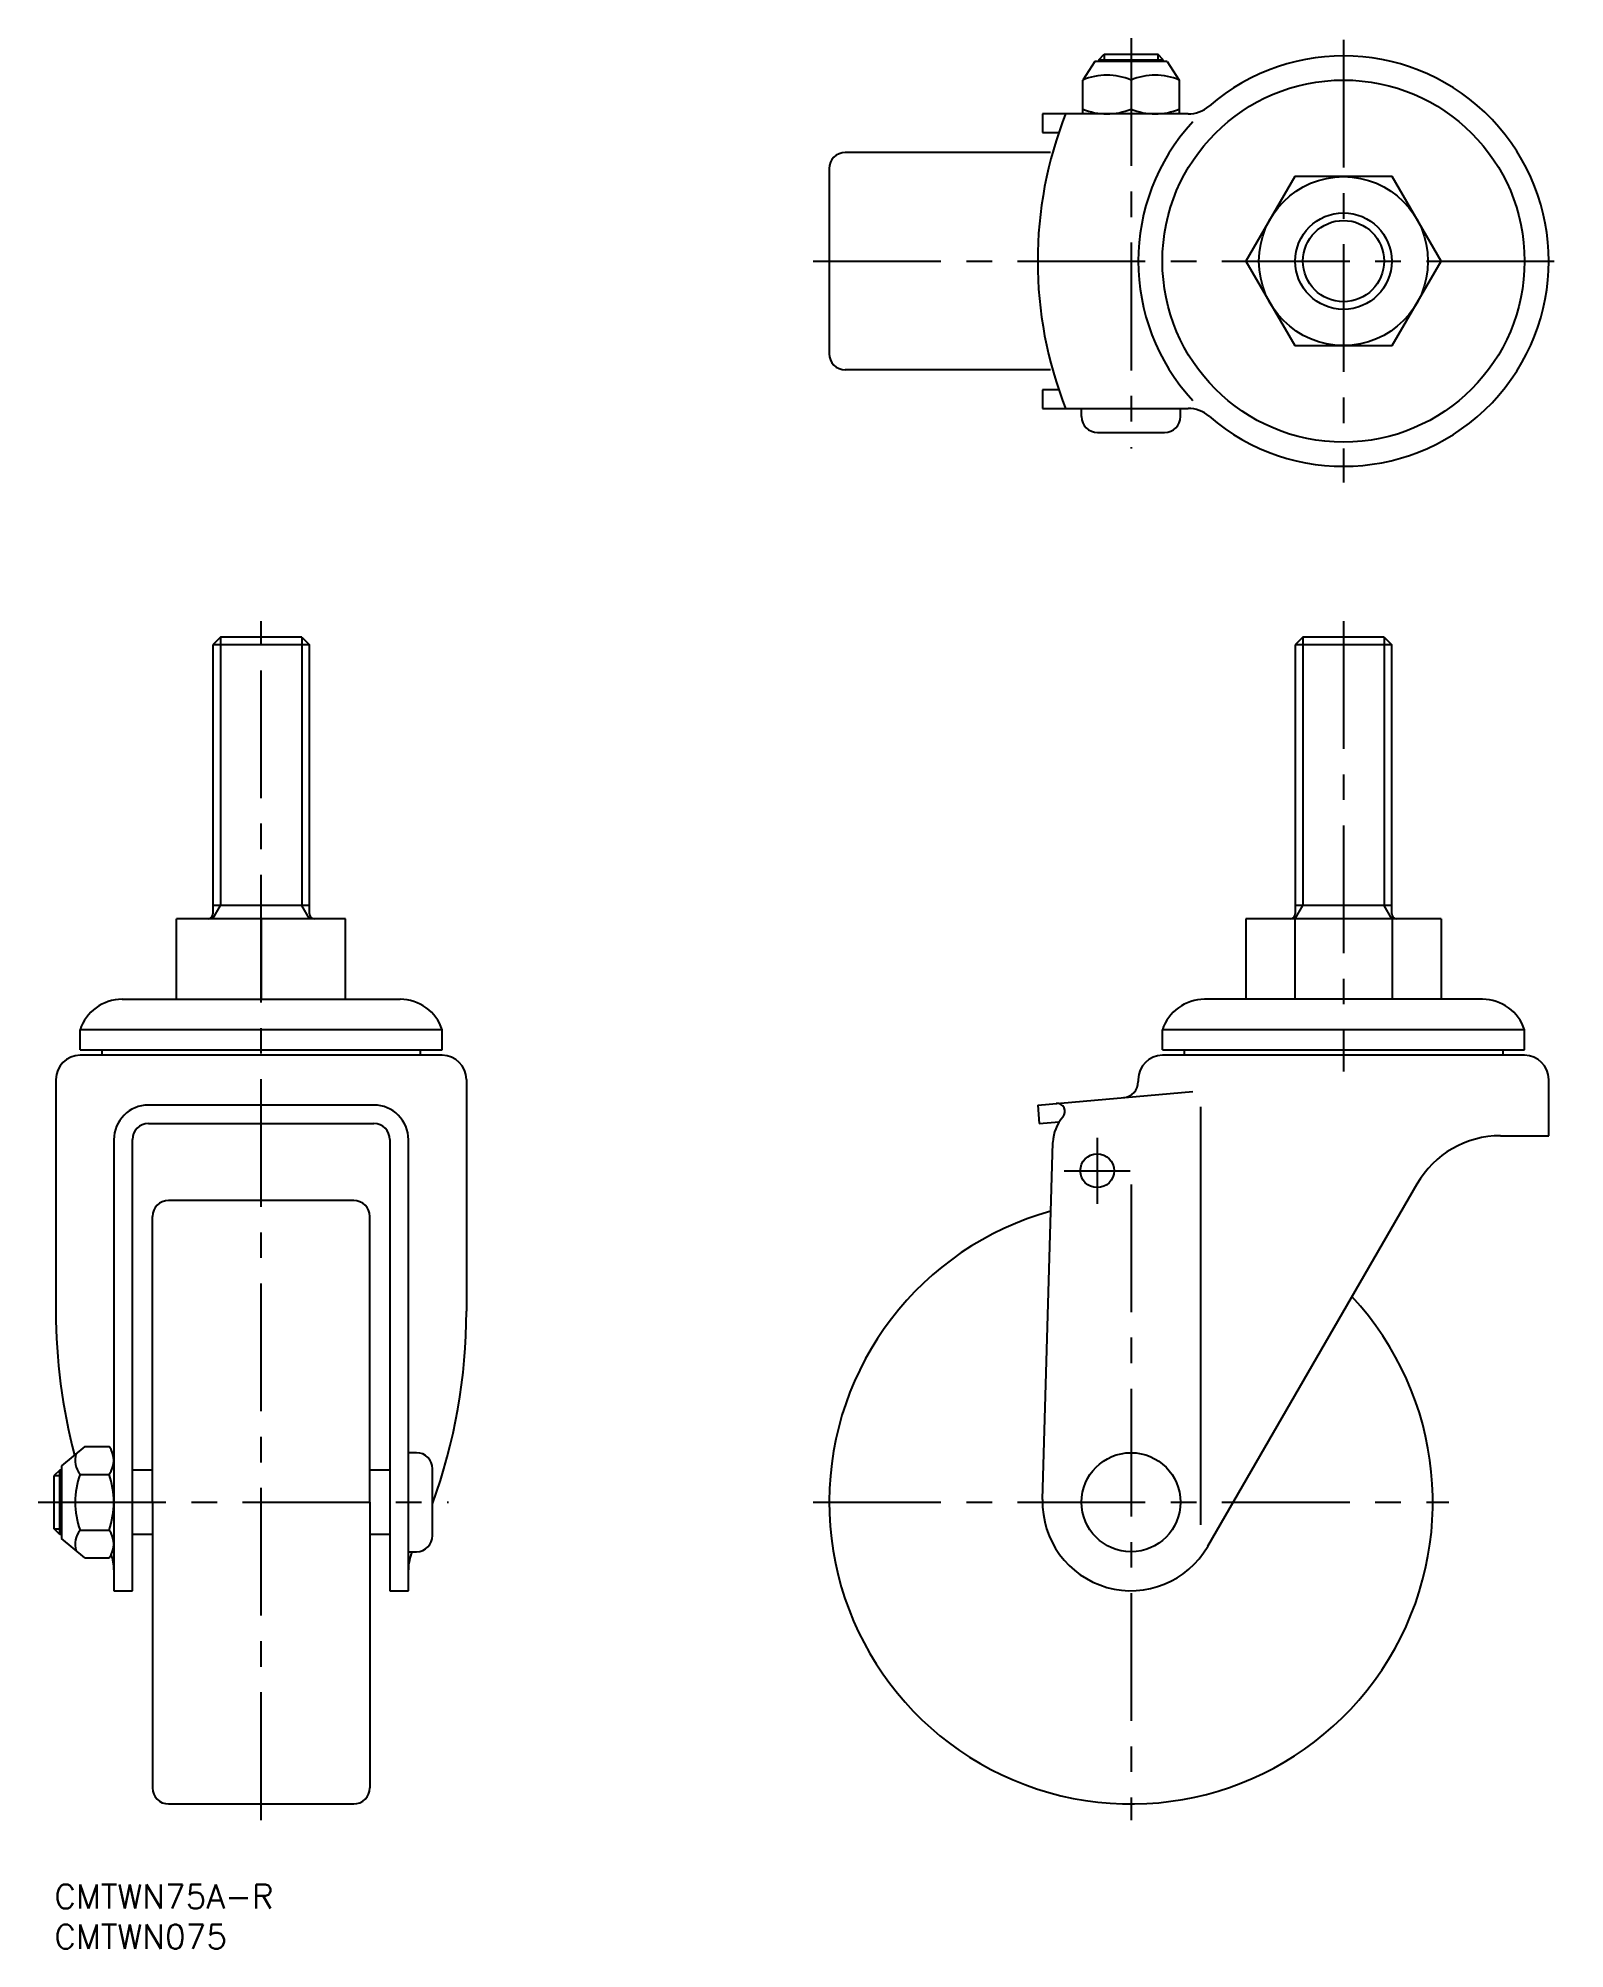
# Model space of a CAD drawing. Extents: x -2 to 188, y -8 to 229.
import ezdxf

# ---------------------------------------------------------------- set-up
doc = ezdxf.new("R2010")
doc.units = 0
doc.header["$LTSCALE"] = 0.5
doc.linetypes.add('CENTER', pattern=[50.8, 31.75, -6.35, 6.35, -6.35])
for name, color, linetype in [('MSM_CENTER', 1, 'CENTER'), ('MSM_CONTINUOUS', 7, 'CONTINUOUS'), ('MSM_NARROW', 5, 'CONTINUOUS'), ('MSM_PART_NUMBER', 7, 'CONTINUOUS')]:
    doc.layers.add(name, color=color, linetype=linetype)
doc.styles.get("Standard").update_dxf_attribs({"font": 'txt.shx', "height": 3, "bigfont": 'bigfont.shx'})

msp = doc.modelspace()

# ---------------------------------------------------------------- linework, layer by layer
at = {"layer": 'MSM_CENTER'}
for p, q in [((133.79, 229.43), (133.79, 178.43)), ((160.19, 229.23), (160.19, 174.23)), ((94.29, 201.73), (187.69, 201.73)), ((25.7, 8), (25.7, 157)), ((160.19, 157), (160.19, 101.04)), ((129.59, 92.79), (129.59, 84.59)), ((125.49, 88.69), (133.69, 88.69)), ((133.79, 87), (133.79, 8)), ((-2, 47.5), (49, 47.5)), ((94.29, 47.5), (173.29, 47.5))]:
    msp.add_line(p, q, dxfattribs=at)
at = {"layer": 'MSM_CONTINUOUS'}
for p, q in [((129.29, 226.53), (127.79, 224.23)), ((138.29, 226.53), (129.29, 226.53)), ((129.79, 226.76), (130.46, 227.43)), ((129.79, 226.76), (137.79, 226.76)), ((129.79, 226.76), (129.79, 226.53)), ((130.46, 227.43), (137.11, 227.43)), ((130.46, 227.43), (130.46, 226.53)), ((137.79, 226.76), (137.11, 227.43)), ((137.11, 227.43), (137.11, 226.53)), ((137.79, 226.53), (137.79, 226.76)), ((138.29, 226.53), (139.79, 224.23)), ((127.79, 220.03), (127.79, 224.23)), ((133.79, 224.23), (133.79, 220.63)), ((139.79, 224.23), (139.79, 220.03)), ((140.88, 220.03), (122.79, 220.03)), ((122.79, 220.03), (122.79, 217.73)), ((139.79, 220.23), (139.79, 220.03)), ((122.79, 217.73), (124.82, 217.73)), ((123.78, 215.23), (98.29, 215.23)), ((96.29, 213.23), (96.29, 190.23)), ((154.13, 212.23), (148.06, 201.73)), ((166.25, 212.23), (154.13, 212.23)), ((172.31, 201.73), (166.25, 212.23)), ((148.06, 201.73), (154.13, 191.23)), ((166.25, 191.23), (172.31, 201.73)), ((154.13, 191.23), (166.25, 191.23)), ((123.78, 188.23), (98.29, 188.23)), ((124.82, 185.73), (122.79, 185.73)), ((122.79, 185.73), (122.79, 183.43)), ((122.79, 183.43), (140.88, 183.43)), ((127.64, 182.43), (127.64, 183.43)), ((139.94, 182.43), (139.94, 183.43)), ((129.64, 180.43), (137.94, 180.43)), ((20.65, 155), (19.7, 154.05)), ((30.75, 155), (20.65, 155)), ((30.75, 155), (31.7, 154.05)), ((155.13, 155), (154.19, 154.05)), ((165.24, 155), (155.13, 155)), ((165.24, 155), (166.19, 154.05)), ((19.7, 154.05), (19.7, 120.6)), ((31.7, 154.05), (19.7, 154.05)), ((31.7, 120.6), (31.7, 154.05)), ((154.19, 154.05), (154.19, 120.6)), ((166.19, 154.05), (154.19, 154.05)), ((166.19, 120.6), (166.19, 154.05)), ((31.7, 121.64), (19.7, 121.64)), ((166.19, 121.64), (154.19, 121.64)), ((15.2, 110), (15.2, 120)), ((36.2, 120), (15.2, 120)), ((25.7, 120), (25.7, 110)), ((36.2, 110), (36.2, 120)), ((148.06, 120), (148.06, 110)), ((172.31, 120), (148.06, 120)), ((154.13, 120), (154.13, 110)), ((166.25, 120), (166.25, 110)), ((172.31, 120), (172.31, 110)), ((8.43, 110), (42.97, 110)), ((177.46, 110), (142.92, 110)), ((48.2, 106.2), (3.2, 106.2)), ((3.2, 103.7), (3.2, 106.2)), ((48.2, 103.7), (48.2, 106.2)), ((182.69, 106.2), (137.69, 106.2)), ((137.69, 103.7), (137.69, 106.2)), ((182.69, 103.7), (182.69, 106.2)), ((3.2, 103.7), (48.2, 103.7)), ((48.2, 103.04), (3.2, 103.04)), ((5.92, 103.7), (5.92, 103.04)), ((45.48, 103.7), (45.48, 103.04)), ((137.69, 103.7), (182.69, 103.7)), ((182.69, 103.04), (137.69, 103.04)), ((140.4, 103.04), (138.52, 103.04)), ((140.4, 103.7), (140.4, 103.04)), ((179.97, 103.7), (179.97, 103.04)), ((0.2, 100.04), (0.2, 71.23)), ((51.2, 100.04), (51.2, 71.23)), ((134.69, 100.04), (134.69, 99.77)), ((185.69, 93.04), (185.69, 100.04)), ((122.19, 96.85), (141.45, 98.53)), ((39.7, 96.85), (11.7, 96.85)), ((122.19, 96.85), (122.39, 94.56)), ((142.43, 96.62), (142.43, 44.69)), ((11.7, 94.56), (39.7, 94.56)), ((122.39, 94.56), (124.87, 94.77)), ((179.71, 93.04), (185.69, 93.04)), ((7.4, 92.55), (7.4, 36.5)), ((9.7, 36.5), (9.7, 92.56)), ((41.7, 92.56), (41.7, 36.5)), ((44, 36.5), (44, 92.55)), ((122.79, 47.82), (124.09, 92.22)), ((169.32, 87.04), (143.31, 42)), ((37.2, 85), (14.2, 85)), ((12.2, 47.5), (12.2, 83)), ((12.2, 80), (12.2, 82.68)), ((39.2, 47.5), (39.2, 83)), ((39.2, 80), (39.2, 82.68)), ((3.79, 54.43), (0.9, 52)), ((3.79, 54.43), (6.8, 54.43)), ((7.4, 52.7), (7.4, 42.3)), ((45, 53.65), (44, 53.65)), ((0.68, 51.5), (0, 50.82)), ((0, 44.18), (0, 50.82)), ((0, 50.82), (0.9, 50.82)), ((0.68, 43.5), (0.68, 51.5)), ((0.9, 51.5), (0.68, 51.5)), ((0.9, 52), (0.9, 43)), ((3.2, 50.96), (6.8, 50.96)), ((12.2, 51.5), (9.7, 51.5)), ((41.7, 51.5), (39.2, 51.5)), ((47, 43.35), (47, 51.65)), ((12.2, 47.5), (12.2, 12)), ((39.2, 47.5), (39.2, 12)), ((0, 44.18), (0.9, 44.18)), ((0.68, 43.5), (0, 44.18)), ((0.9, 43.5), (0.68, 43.5)), ((3.79, 40.57), (0.9, 43)), ((3.2, 44.04), (6.8, 44.04)), ((12.2, 43.5), (9.7, 43.5)), ((41.7, 43.5), (39.2, 43.5)), ((3.79, 40.57), (6.8, 40.57)), ((44, 41.35), (45, 41.35)), ((7.4, 36.5), (9.7, 36.5)), ((41.7, 36.5), (44, 36.5)), ((14.2, 10), (37.2, 10))]:
    msp.add_line(p, q, dxfattribs=at)
for centre, radius in [((160.19, 201.73), 22.5), ((160.19, 201.73), 10.5), ((160.19, 201.73), 6), ((129.59, 88.69), 2.1), ((133.79, 47.5), 6.15)]:
    msp.add_circle(centre, radius, dxfattribs=at)
for centre, radius, start, end in [((160.19, 201.73), 25.5, 229.1069, 130.8931), ((130.79, 217.03), 7.8, 67.3801, 112.6199), ((136.79, 217.03), 7.8, 67.3801, 112.6199), ((140.88, 224.03), 4, 270, 310.8931), ((172.19, 201.73), 50, 158.5309, 201.4691), ((130.79, 227.83), 7.8, 247.3801, 292.6199), ((136.79, 227.83), 7.8, 247.3801, 292.6199), ((160.19, 201.73), 25.5, 137.2788, 222.7212), ((98.29, 213.23), 2, 90, 180), ((98.29, 190.23), 2, 180, 270), ((140.88, 179.43), 4, 49.1069, 90), ((129.64, 182.43), 2, 180, 270), ((137.94, 182.43), 2, 270, 0), ((19.1, 120.6), 0.6, 270, 0), ((32.3, 120.6), 0.6, 180, 270), ((153.59, 120.6), 0.6, 270, 0), ((166.79, 120.6), 0.6, 180, 270), ((8.43, 104.5), 5.5, 90, 161.9955), ((42.97, 104.5), 5.5, 18.0045, 90), ((142.92, 104.5), 5.5, 90, 161.9955), ((177.46, 104.5), 5.5, 18.0045, 90), ((3.2, 100.04), 3, 90, 180), ((48.2, 100.04), 3, 0, 90), ((137.69, 100.04), 3, 90, 180), ((182.69, 100.04), 3, 0, 90), ((132.69, 99.77), 2, 275, 0), ((11.7, 92.55), 4.3, 90, 180), ((39.7, 92.55), 4.3, 0, 90), ((129.09, 92.08), 5, 138.5167, 178.3281), ((124.59, 96.05), 1, 318.5167, 95), ((11.7, 92.56), 2, 90, 180), ((39.7, 92.56), 2, 0, 90), ((179.71, 81.04), 12, 90, 150), ((14.2, 83), 2, 90, 180), ((37.2, 83), 2, 0, 90), ((133.79, 47.5), 37.5, 105.3857, 42.9424), ((70.48, 71.23), 70.28, 180, 194.7346), ((-19.08, 71.23), 70.28, 340.0912, 0), ((5.4, 52.7), 2.8, 162.585, 218.2132), ((4.6, 52.7), 2.8, 321.7868, 38.2132), ((45, 51.65), 2, 0, 90), ((12.9, 47.5), 10.3, 160.3471, 199.6529), ((-2.9, 47.5), 10.3, 340.3471, 19.6529), ((133.79, 47.5), 11, 178.3281, 330), ((5.4, 42.3), 2.8, 141.7868, 197.415), ((4.6, 42.3), 2.8, 321.7868, 38.2132), ((45, 43.35), 2, 270, 0), ((1.59, 39.09), 5.81, 0, 19.1911), ((49.81, 39.09), 5.81, 157.0936, 180), ((14.2, 12), 2, 180, 270), ((37.2, 12), 2, 270, 0)]:
    msp.add_arc(centre, radius, start, end, dxfattribs=at)
at = {"layer": 'MSM_NARROW'}
for p, q in [((20.65, 155), (20.65, 121.64)), ((30.75, 155), (30.75, 121.64)), ((155.13, 155), (155.13, 121.64)), ((165.24, 155), (165.24, 121.64)), ((19.7, 120), (20.65, 121.64)), ((31.7, 120), (30.75, 121.64)), ((154.19, 120), (155.13, 121.64)), ((166.19, 120), (165.24, 121.64))]:
    msp.add_line(p, q, dxfattribs=at)
msp.add_circle((160.19, 201.73), 5.05, dxfattribs=at)

# ---------------------------------------------------------------- texts
at = {"layer": 'MSM_PART_NUMBER'}
for s, p in [('CMTWN75A-R', (0, -3)), ('CMTWN075', (0, -8))]:
    msp.add_text(s, height=3, dxfattribs=at).set_placement(p)

doc.saveas('drawing.dxf')
